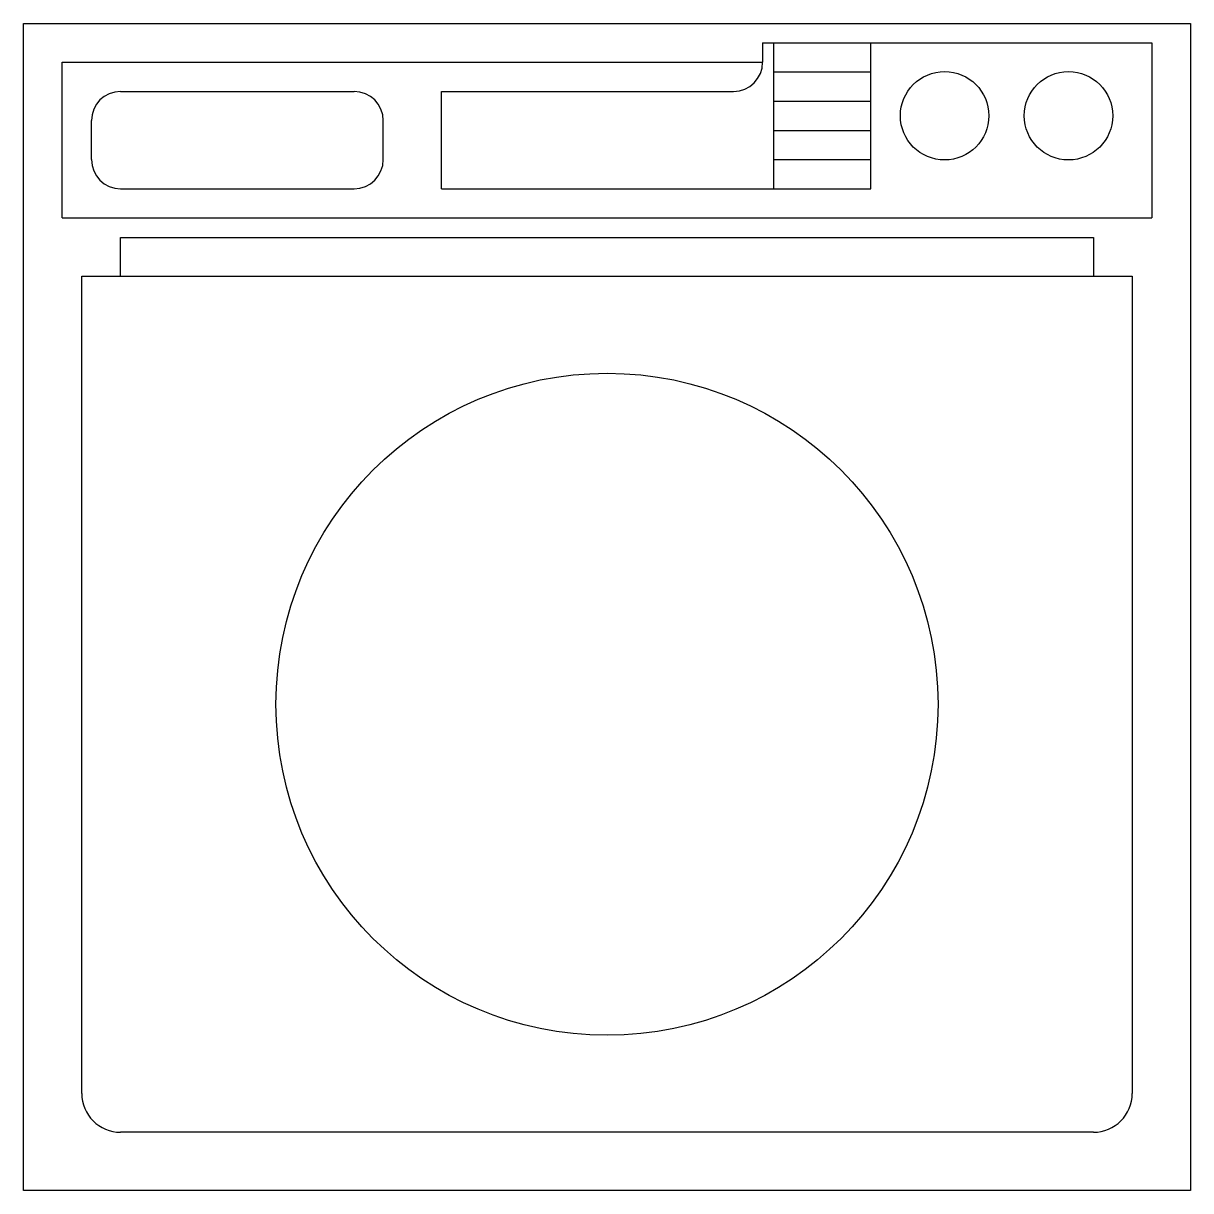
# Model space of a CAD drawing. Extents: x 15.938 to 16.538, y -35.858 to -35.258.
import ezdxf

# ---------------------------------------------------------------- set-up
doc = ezdxf.new("R2010")
doc.units = 0
doc.layers.get('0').update_dxf_attribs({"linetype": 'CONTINUOUS'})

msp = doc.modelspace()

# ---------------------------------------------------------------- linework, layer by layer
at = {"color": 0}
for p, q in [((15.93814, -35.25754), (16.53814, -35.25754)), ((15.93814, -35.85754), (15.93814, -35.25754)), ((16.53814, -35.25754), (16.53814, -35.85754)), ((16.31814, -35.26754), (16.31814, -35.27754)), ((16.31814, -35.26754), (16.51814, -35.26754)), ((16.32382, -35.34254), (16.32382, -35.26754)), ((16.37382, -35.34254), (16.37382, -35.26754)), ((16.51814, -35.26754), (16.51814, -35.35754)), ((15.95814, -35.27754), (16.31814, -35.27754)), ((15.95814, -35.35754), (15.95814, -35.27754)), ((16.32382, -35.28254), (16.37382, -35.28254)), ((15.98814, -35.29254), (16.10814, -35.29254)), ((16.15314, -35.29254), (16.30314, -35.29254)), ((16.15314, -35.34254), (16.15314, -35.29254)), ((16.32382, -35.29754), (16.37382, -35.29754)), ((15.97314, -35.32754), (15.97314, -35.30754)), ((16.12314, -35.32754), (16.12314, -35.30754)), ((16.32382, -35.31254), (16.37382, -35.31254)), ((16.32382, -35.32754), (16.37382, -35.32754)), ((15.98814, -35.34254), (16.10814, -35.34254)), ((16.15314, -35.34254), (16.37382, -35.34254)), ((15.95814, -35.35754), (16.51814, -35.35754)), ((15.98814, -35.36754), (16.48814, -35.36754)), ((15.98814, -35.38754), (15.98814, -35.36754)), ((16.48814, -35.36754), (16.48814, -35.38754)), ((15.96814, -35.38754), (16.50814, -35.38754)), ((15.96814, -35.80754), (15.96814, -35.38754)), ((16.50814, -35.38754), (16.50814, -35.80754)), ((16.48814, -35.82754), (15.98814, -35.82754)), ((16.53814, -35.85754), (15.93814, -35.85754))]:
    msp.add_line(p, q, dxfattribs=at)
for centre, radius in [((16.41166, -35.30504), 0.02273), ((16.47534, -35.30504), 0.02273), ((16.23814, -35.60754), 0.17015)]:
    msp.add_circle(centre, radius, dxfattribs=at)
for centre, radius, start, end in [((16.30314, -35.27754), 0.015, 270, 0), ((15.98814, -35.30754), 0.015, 90, 180), ((16.10814, -35.30754), 0.015, 0, 90), ((15.98814, -35.32754), 0.015, 180, 270), ((16.10814, -35.32754), 0.015, 270, 0), ((15.98814, -35.80754), 0.02, 180, 270), ((16.48814, -35.80754), 0.02, 270, 0)]:
    msp.add_arc(centre, radius, start, end, dxfattribs=at)

doc.saveas('drawing.dxf')
